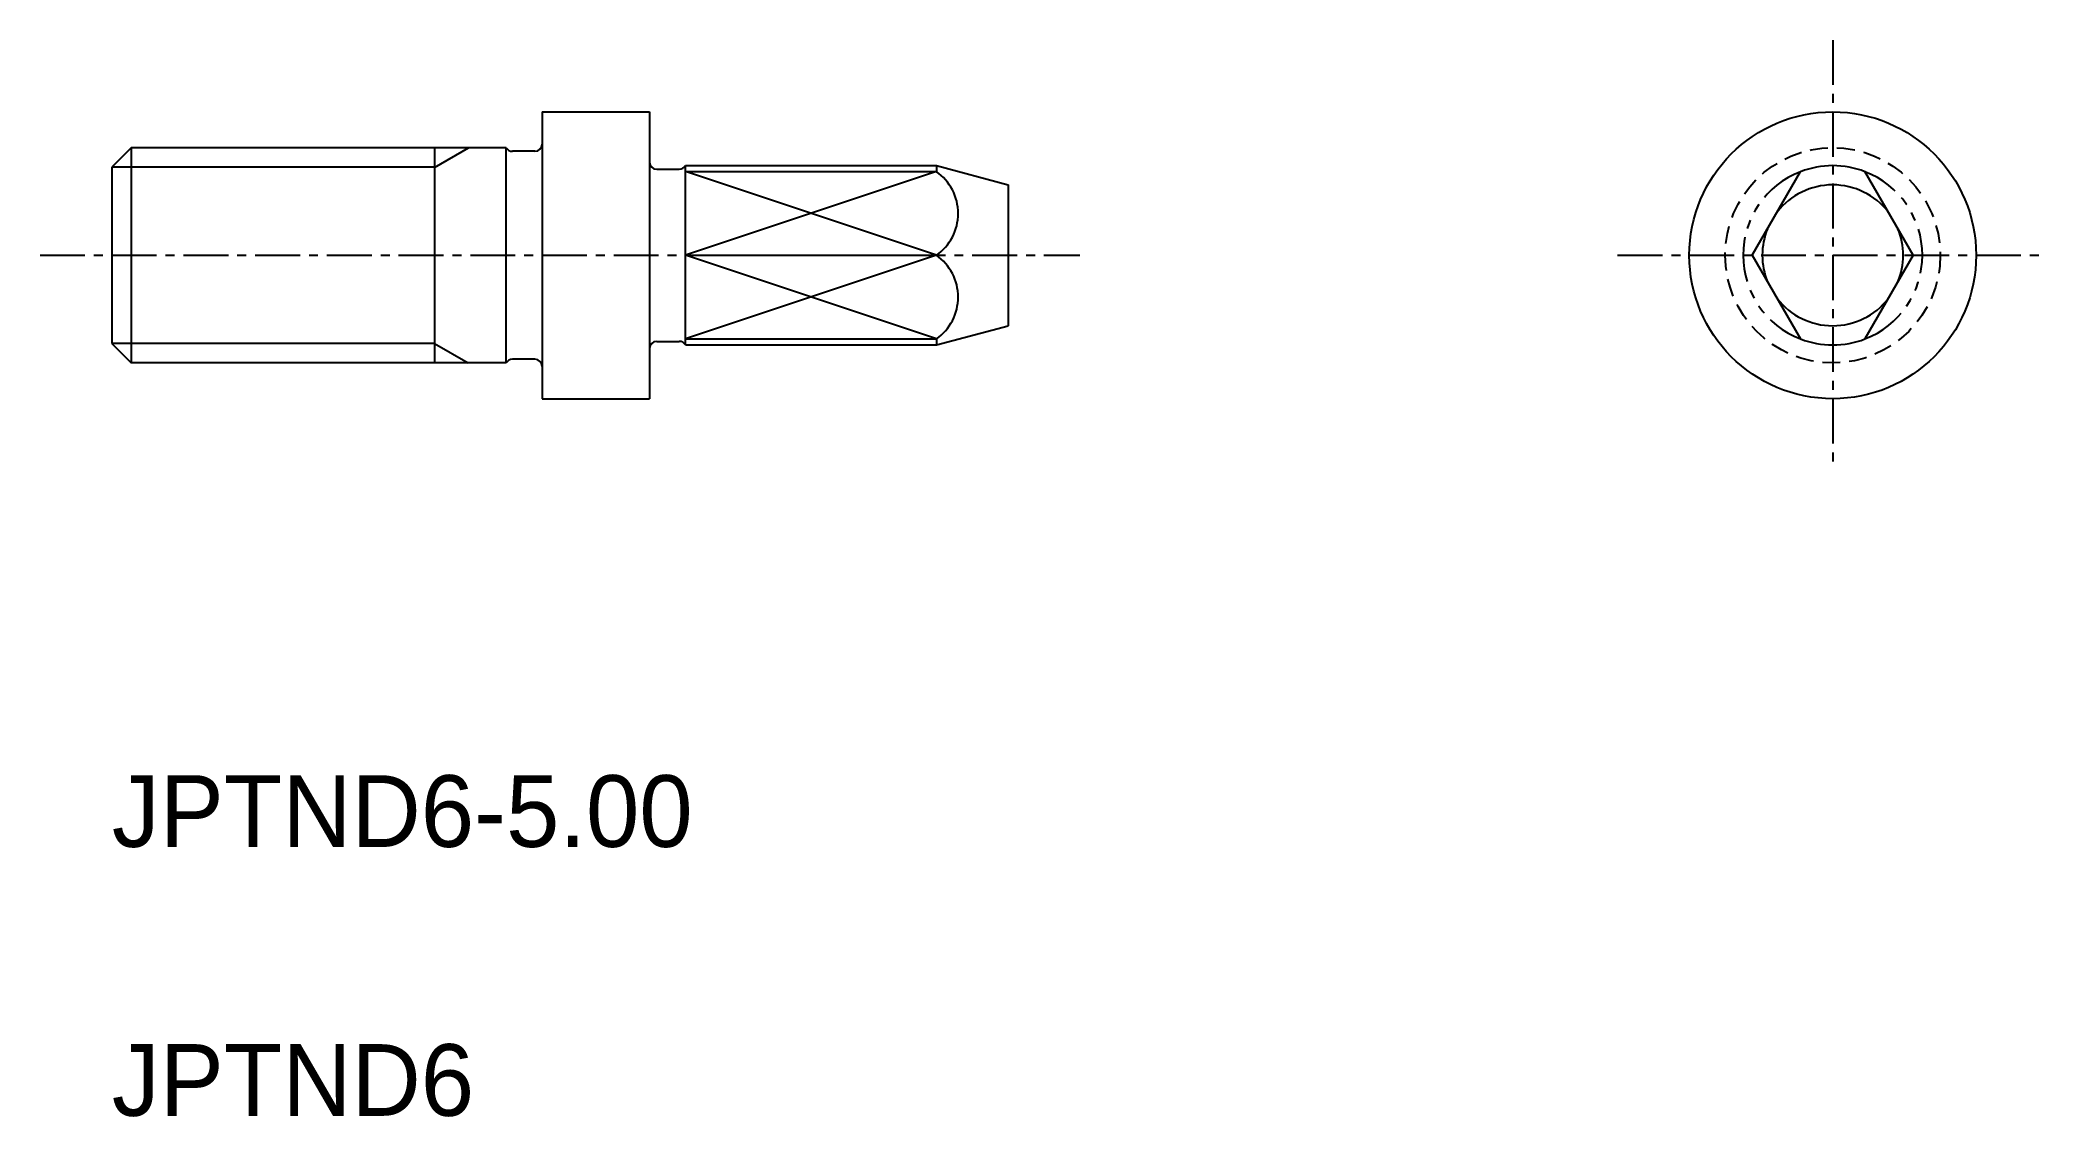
# Model space of a CAD drawing. Extents: x -1436.7 to -1380.7, y -692.1 to -662.1.
import ezdxf

# ---------------------------------------------------------------- set-up
doc = ezdxf.new("R2010")
doc.units = 0
for name, pattern in [('CENTER', [2, 1.25, -0.25, 0.25, -0.25]), ('DASHED', [0.75, 0.5, -0.25]), ('PHANTOM', [2.5, 1.25, -0.25, 0.25, -0.25, 0.25, -0.25])]:
    doc.linetypes.add(name, pattern=pattern)
doc.layers.get('0').update_dxf_attribs({"linetype": 'CONTINUOUS'})
doc.layers.add('CENTER', color=1, linetype='CENTER')

msp = doc.modelspace()

# ---------------------------------------------------------------- linework, layer by layer
at = {"color": 7, "linetype": 'CONTINUOUS'}
for p, q in [((-1422.662, -664.09), (-1422.662, -672.09)), ((-1422.662, -664.09), (-1419.662, -664.09)), ((-1419.662, -664.09), (-1419.662, -672.09)), ((-1434.12, -665.09), (-1434.662, -665.631)), ((-1423.662, -665.09), (-1434.12, -665.09)), ((-1434.12, -665.09), (-1434.12, -671.09)), ((-1425.662, -665.09), (-1425.662, -671.09)), ((-1422.862, -665.19), (-1423.488, -665.19)), ((-1434.662, -665.631), (-1434.662, -670.548)), ((-1419.462, -665.69), (-1418.835, -665.69)), ((-1418.662, -665.59), (-1411.662, -665.59)), ((-1418.662, -670.59), (-1418.662, -665.59)), ((-1418.662, -665.757), (-1411.662, -665.757)), ((-1411.662, -665.59), (-1411.662, -665.757)), ((-1411.662, -665.59), (-1409.662, -666.126)), ((-1388.908, -668.09), (-1387.562, -665.757)), ((-1384.415, -668.09), (-1385.762, -665.757)), ((-1409.662, -666.126), (-1409.662, -670.054)), ((-1418.662, -668.09), (-1411.662, -668.09)), ((-1388.908, -668.09), (-1387.562, -670.422)), ((-1384.415, -668.09), (-1385.762, -670.422)), ((-1411.662, -670.59), (-1409.662, -670.054)), ((-1434.662, -670.548), (-1434.12, -671.09)), ((-1419.462, -670.49), (-1418.835, -670.49)), ((-1418.662, -670.422), (-1411.662, -670.422)), ((-1418.662, -670.59), (-1411.662, -670.59)), ((-1411.662, -670.422), (-1411.662, -670.59)), ((-1423.662, -671.09), (-1434.12, -671.09)), ((-1422.862, -670.99), (-1423.488, -670.99)), ((-1422.662, -672.09), (-1419.662, -672.09))]:
    msp.add_line(p, q, dxfattribs=at)
at = {"color": 3, "linetype": 'CONTINUOUS'}
for p, q in [((-1425.662, -665.639), (-1424.71, -665.09)), ((-1425.662, -665.631), (-1434.662, -665.631)), ((-1411.662, -665.757), (-1418.662, -668.09)), ((-1411.662, -668.09), (-1418.662, -665.757)), ((-1411.662, -668.09), (-1418.662, -670.422)), ((-1411.662, -670.422), (-1418.662, -668.09)), ((-1425.662, -670.548), (-1434.662, -670.548)), ((-1425.662, -670.548), (-1424.724, -671.09))]:
    msp.add_line(p, q, dxfattribs=at)
msp.add_line((-1423.662, -671.09), (-1423.662, -665.09))
at = {"color": 7, "linetype": 'CONTINUOUS'}
msp.add_circle((-1386.662, -668.09), 4, dxfattribs=at)
at = {"color": 3, "linetype": 'DASHED'}
msp.add_circle((-1386.662, -668.09), 3, dxfattribs=at)
at = {"color": 7, "linetype": 'CONTINUOUS'}
for centre, radius, start, end in [((-1423.488, -664.99), 0.2, 210, 270), ((-1422.862, -664.99), 0.2, 270, 0), ((-1419.462, -665.49), 0.2, 180, 270), ((-1418.835, -665.49), 0.2, 270, 330), ((-1412.483, -666.924), 1.427, 305.1678, 54.8322), ((-1386.662, -668.09), 2.5, 68.8998, 111.1002), ((-1386.662, -668.09), 1.964, 37.8677, 142.1323), ((-1386.662, -668.09), 1.964, 157.8677, 202.1323), ((-1386.662, -668.09), 1.964, 337.8677, 22.1323), ((-1412.483, -669.256), 1.427, 305.1678, 54.8322), ((-1386.662, -668.09), 1.964, 217.8677, 322.1323), ((-1419.462, -670.69), 0.2, 90, 180), ((-1418.835, -670.69), 0.2, 30, 90), ((-1386.662, -668.09), 2.5, 248.8998, 291.1002), ((-1423.488, -671.19), 0.2, 90, 150), ((-1422.862, -671.19), 0.2, 0, 90)]:
    msp.add_arc(centre, radius, start, end, dxfattribs=at)
at = {"color": 3, "linetype": 'PHANTOM'}
for start, end in [(111.1002, 248.8998), (291.1002, 68.8998)]:
    msp.add_arc((-1386.662, -668.09), 2.5, start, end, dxfattribs=at)
at = {"layer": 'CENTER', "color": 1, "linetype": 'CENTER'}
for p, q in [((-1386.662, -662.09), (-1386.662, -674.09)), ((-1436.662, -668.09), (-1407.662, -668.09)), ((-1392.662, -668.09), (-1380.662, -668.09))]:
    msp.add_line(p, q, dxfattribs=at)

# ---------------------------------------------------------------- texts
at = {"color": 7, "linetype": 'CONTINUOUS'}
for s, p in [('JPTND6-5.00', (-1434.662, -684.59)), ('JPTND6', (-1434.662, -692.09))]:
    msp.add_text(s, height=2, dxfattribs=at).set_placement(p)

doc.saveas('drawing.dxf')
